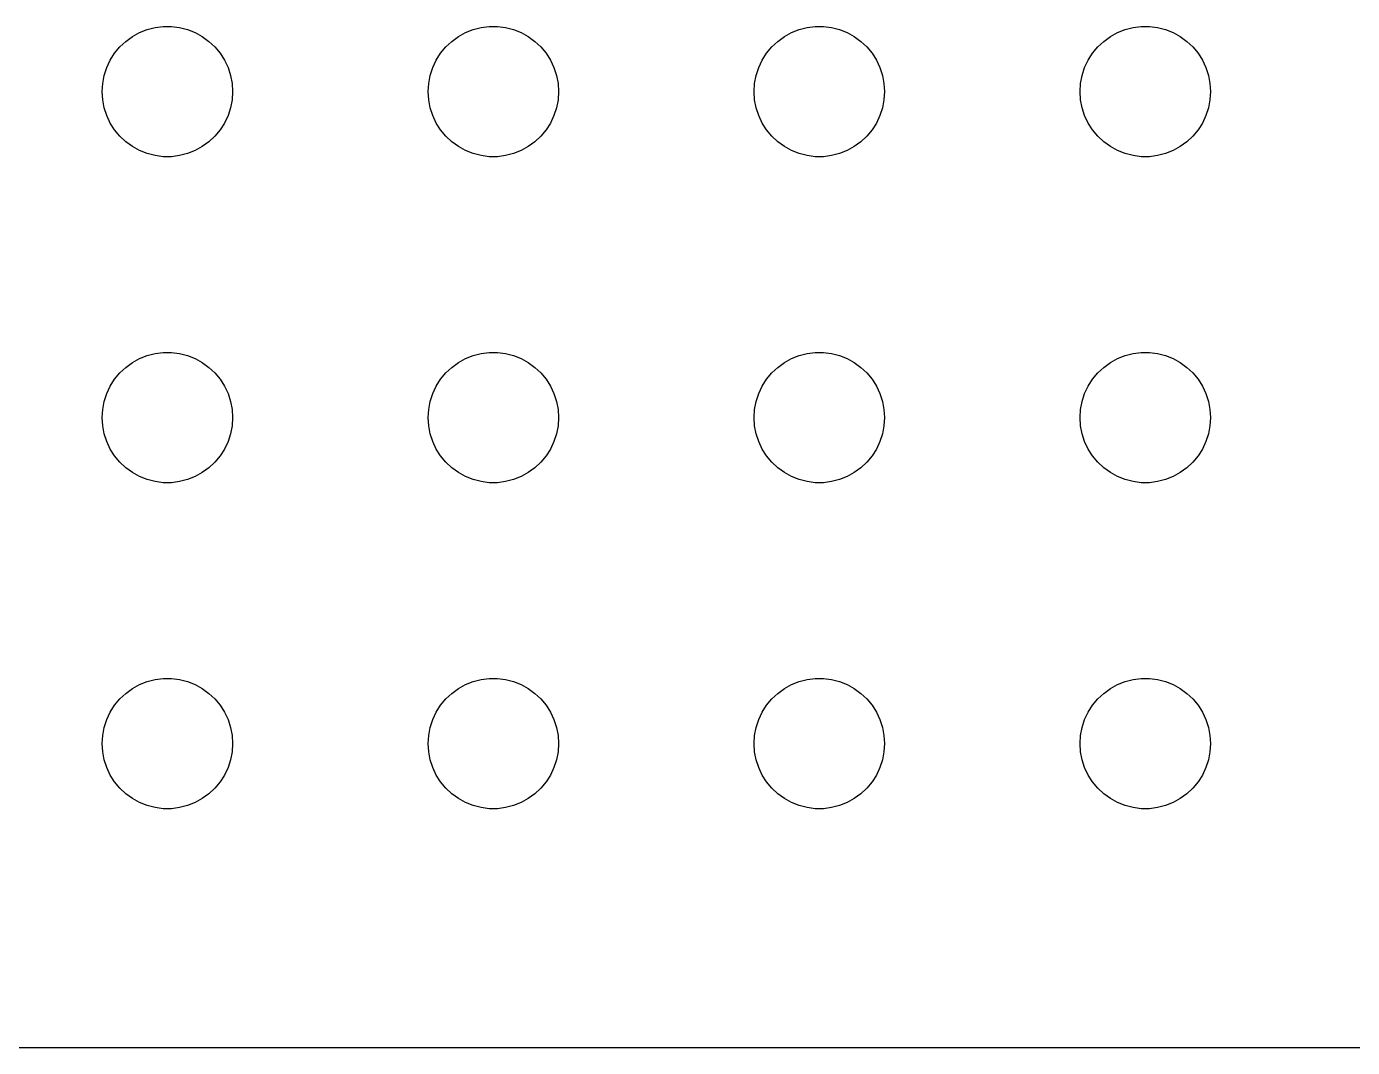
# Model space of a CAD drawing. Header units: metres. Extents: x -120 to 120, y -119 to 119.
# Drawn here: x 26.76 to 57.27, y -119.49 to -96 of the extents above; entities that cross this region are included whole.
import ezdxf

# ---------------------------------------------------------------- set-up
doc = ezdxf.new("R2010")
doc.units = ezdxf.units.M

msp = doc.modelspace()

# ---------------------------------------------------------------- linework, layer by layer
for p, q in [((29.3613, -96.1428), (29.5365, -96.0734)), ((29.5365, -96.0734), (29.7189, -96.0266)), ((29.7189, -96.0266), (29.9058, -96.003)), ((29.9058, -96.003), (30.0942, -96.003)), ((30.0942, -96.003), (30.2811, -96.0266)), ((30.2811, -96.0266), (30.4635, -96.0734)), ((30.4635, -96.0734), (30.6387, -96.1428)), ((36.8613, -96.1428), (37.0365, -96.0734)), ((37.0365, -96.0734), (37.2189, -96.0266)), ((37.2189, -96.0266), (37.4058, -96.003)), ((37.4058, -96.003), (37.5942, -96.003)), ((37.5942, -96.003), (37.7811, -96.0266)), ((37.7811, -96.0266), (37.9635, -96.0734)), ((37.9635, -96.0734), (38.1387, -96.1428)), ((44.3613, -96.1428), (44.5365, -96.0734)), ((44.5365, -96.0734), (44.7189, -96.0266)), ((44.7189, -96.0266), (44.9058, -96.003)), ((44.9058, -96.003), (45.0942, -96.003)), ((45.0942, -96.003), (45.2811, -96.0266)), ((45.2811, -96.0266), (45.4635, -96.0734)), ((45.4635, -96.0734), (45.6387, -96.1428)), ((51.8613, -96.1428), (52.0365, -96.0734)), ((52.0365, -96.0734), (52.2189, -96.0266)), ((52.2189, -96.0266), (52.4058, -96.003)), ((52.4058, -96.003), (52.5942, -96.003)), ((52.5942, -96.003), (52.7811, -96.0266)), ((52.7811, -96.0266), (52.9635, -96.0734)), ((52.9635, -96.0734), (53.1387, -96.1428)), ((28.9065, -96.4732), (29.0439, -96.3442)), ((29.0439, -96.3442), (29.1963, -96.2335)), ((29.1963, -96.2335), (29.3613, -96.1428)), ((30.6387, -96.1428), (30.8037, -96.2335)), ((30.8037, -96.2335), (30.9561, -96.3442)), ((30.9561, -96.3442), (31.0934, -96.4732)), ((36.4065, -96.4732), (36.5439, -96.3442)), ((36.5439, -96.3442), (36.6963, -96.2335)), ((36.6963, -96.2335), (36.8613, -96.1428)), ((38.1387, -96.1428), (38.3037, -96.2335)), ((38.3037, -96.2335), (38.4561, -96.3442)), ((38.4561, -96.3442), (38.5934, -96.4732)), ((43.9065, -96.4732), (44.0439, -96.3442)), ((44.0439, -96.3442), (44.1963, -96.2335)), ((44.1963, -96.2335), (44.3613, -96.1428)), ((45.6387, -96.1428), (45.8037, -96.2335)), ((45.8037, -96.2335), (45.9561, -96.3442)), ((45.9561, -96.3442), (46.0934, -96.4732)), ((51.4065, -96.4732), (51.5439, -96.3442)), ((51.5439, -96.3442), (51.6963, -96.2335)), ((51.6963, -96.2335), (51.8613, -96.1428)), ((53.1387, -96.1428), (53.3037, -96.2335)), ((53.3037, -96.2335), (53.4561, -96.3442)), ((53.4561, -96.3442), (53.5934, -96.4732)), ((28.6855, -96.7774), (28.7865, -96.6183)), ((28.7865, -96.6183), (28.9065, -96.4732)), ((31.0934, -96.4732), (31.2135, -96.6183)), ((31.2135, -96.6183), (31.3145, -96.7774)), ((36.1855, -96.7774), (36.2865, -96.6183)), ((36.2865, -96.6183), (36.4065, -96.4732)), ((38.5934, -96.4732), (38.7135, -96.6183)), ((38.7135, -96.6183), (38.8145, -96.7774)), ((43.6855, -96.7774), (43.7865, -96.6183)), ((43.7865, -96.6183), (43.9065, -96.4732)), ((46.0934, -96.4732), (46.2135, -96.6183)), ((46.2135, -96.6183), (46.3145, -96.7774)), ((51.1855, -96.7774), (51.2865, -96.6183)), ((51.2865, -96.6183), (51.4065, -96.4732)), ((53.5934, -96.4732), (53.7135, -96.6183)), ((53.7135, -96.6183), (53.8145, -96.7774)), ((28.5471, -97.127), (28.6053, -96.9478)), ((28.6053, -96.9478), (28.6855, -96.7774)), ((31.3145, -96.7774), (31.3947, -96.9478)), ((31.3947, -96.9478), (31.4529, -97.127)), ((36.0471, -97.127), (36.1053, -96.9478)), ((36.1053, -96.9478), (36.1855, -96.7774)), ((38.8145, -96.7774), (38.8947, -96.9478)), ((38.8947, -96.9478), (38.9529, -97.127)), ((43.5471, -97.127), (43.6053, -96.9478)), ((43.6053, -96.9478), (43.6855, -96.7774)), ((46.3145, -96.7774), (46.3947, -96.9478)), ((46.3947, -96.9478), (46.4529, -97.127)), ((51.0471, -97.127), (51.1053, -96.9478)), ((51.1053, -96.9478), (51.1855, -96.7774)), ((53.8145, -96.7774), (53.8947, -96.9478)), ((53.8947, -96.9478), (53.9529, -97.127)), ((28.5, -97.5), (28.5118, -97.312)), ((28.5118, -97.312), (28.5471, -97.127)), ((31.4529, -97.127), (31.4882, -97.312)), ((31.4882, -97.312), (31.5, -97.5)), ((36, -97.5), (36.0118, -97.312)), ((36.0118, -97.312), (36.0471, -97.127)), ((38.9529, -97.127), (38.9882, -97.312)), ((38.9882, -97.312), (39, -97.5)), ((43.5, -97.5), (43.5118, -97.312)), ((43.5118, -97.312), (43.5471, -97.127)), ((46.4529, -97.127), (46.4882, -97.312)), ((46.4882, -97.312), (46.5, -97.5)), ((51, -97.5), (51.0118, -97.312)), ((51.0118, -97.312), (51.0471, -97.127)), ((53.9529, -97.127), (53.9882, -97.312)), ((53.9882, -97.312), (54, -97.5)), ((28.5118, -97.688), (28.5, -97.5)), ((31.5, -97.5), (31.4882, -97.688)), ((36.0118, -97.688), (36, -97.5)), ((39, -97.5), (38.9882, -97.688)), ((43.5118, -97.688), (43.5, -97.5)), ((46.5, -97.5), (46.4882, -97.688)), ((51.0118, -97.688), (51, -97.5)), ((54, -97.5), (53.9882, -97.688)), ((28.5471, -97.873), (28.5118, -97.688)), ((28.6053, -98.0522), (28.5471, -97.873)), ((31.4529, -97.873), (31.3947, -98.0522)), ((31.4882, -97.688), (31.4529, -97.873)), ((36.0471, -97.873), (36.0118, -97.688)), ((36.1053, -98.0522), (36.0471, -97.873)), ((38.9529, -97.873), (38.8947, -98.0522)), ((38.9882, -97.688), (38.9529, -97.873)), ((43.5471, -97.873), (43.5118, -97.688)), ((43.6053, -98.0522), (43.5471, -97.873)), ((46.4529, -97.873), (46.3947, -98.0522)), ((46.4882, -97.688), (46.4529, -97.873)), ((51.0471, -97.873), (51.0118, -97.688)), ((51.1053, -98.0522), (51.0471, -97.873)), ((53.9529, -97.873), (53.8947, -98.0522)), ((53.9882, -97.688), (53.9529, -97.873)), ((28.6855, -98.2226), (28.6053, -98.0522)), ((28.7865, -98.3817), (28.6855, -98.2226)), ((31.3145, -98.2226), (31.2135, -98.3817)), ((31.3947, -98.0522), (31.3145, -98.2226)), ((36.1855, -98.2226), (36.1053, -98.0522)), ((36.2865, -98.3817), (36.1855, -98.2226)), ((38.8145, -98.2226), (38.7135, -98.3817)), ((38.8947, -98.0522), (38.8145, -98.2226)), ((43.6855, -98.2226), (43.6053, -98.0522)), ((43.7865, -98.3817), (43.6855, -98.2226)), ((46.3145, -98.2226), (46.2135, -98.3817)), ((46.3947, -98.0522), (46.3145, -98.2226)), ((51.1855, -98.2226), (51.1053, -98.0522)), ((51.2865, -98.3817), (51.1855, -98.2226)), ((53.8145, -98.2226), (53.7135, -98.3817)), ((53.8947, -98.0522), (53.8145, -98.2226)), ((28.9065, -98.5268), (28.7865, -98.3817)), ((29.0439, -98.6558), (28.9065, -98.5268)), ((31.0934, -98.5268), (30.9561, -98.6558)), ((31.2135, -98.3817), (31.0934, -98.5268)), ((36.4065, -98.5268), (36.2865, -98.3817)), ((36.5439, -98.6558), (36.4065, -98.5268)), ((38.5934, -98.5268), (38.4561, -98.6558)), ((38.7135, -98.3817), (38.5934, -98.5268)), ((43.9065, -98.5268), (43.7865, -98.3817)), ((44.0439, -98.6558), (43.9065, -98.5268)), ((46.0934, -98.5268), (45.9561, -98.6558)), ((46.2135, -98.3817), (46.0934, -98.5268)), ((51.4065, -98.5268), (51.2865, -98.3817)), ((51.5439, -98.6558), (51.4065, -98.5268)), ((53.5934, -98.5268), (53.4561, -98.6558)), ((53.7135, -98.3817), (53.5934, -98.5268)), ((29.1963, -98.7665), (29.0439, -98.6558)), ((29.3613, -98.8572), (29.1963, -98.7665)), ((30.8037, -98.7665), (30.6387, -98.8572)), ((30.9561, -98.6558), (30.8037, -98.7665)), ((36.6963, -98.7665), (36.5439, -98.6558)), ((36.8613, -98.8572), (36.6963, -98.7665)), ((38.3037, -98.7665), (38.1387, -98.8572)), ((38.4561, -98.6558), (38.3037, -98.7665)), ((44.1963, -98.7665), (44.0439, -98.6558)), ((44.3613, -98.8572), (44.1963, -98.7665)), ((45.8037, -98.7665), (45.6387, -98.8572)), ((45.9561, -98.6558), (45.8037, -98.7665)), ((51.6963, -98.7665), (51.5439, -98.6558)), ((51.8613, -98.8572), (51.6963, -98.7665)), ((53.3037, -98.7665), (53.1387, -98.8572)), ((53.4561, -98.6558), (53.3037, -98.7665)), ((29.5365, -98.9266), (29.3613, -98.8572)), ((29.7189, -98.9734), (29.5365, -98.9266)), ((29.9058, -98.997), (29.7189, -98.9734)), ((30.0942, -98.997), (29.9058, -98.997)), ((30.2811, -98.9734), (30.0942, -98.997)), ((30.4635, -98.9266), (30.2811, -98.9734)), ((30.6387, -98.8572), (30.4635, -98.9266)), ((37.0365, -98.9266), (36.8613, -98.8572)), ((37.2189, -98.9734), (37.0365, -98.9266)), ((37.4058, -98.997), (37.2189, -98.9734)), ((37.5942, -98.997), (37.4058, -98.997)), ((37.7811, -98.9734), (37.5942, -98.997)), ((37.9635, -98.9266), (37.7811, -98.9734)), ((38.1387, -98.8572), (37.9635, -98.9266)), ((44.5365, -98.9266), (44.3613, -98.8572)), ((44.7189, -98.9734), (44.5365, -98.9266)), ((44.9058, -98.997), (44.7189, -98.9734)), ((45.0942, -98.997), (44.9058, -98.997)), ((45.2811, -98.9734), (45.0942, -98.997)), ((45.4635, -98.9266), (45.2811, -98.9734)), ((45.6387, -98.8572), (45.4635, -98.9266)), ((52.0365, -98.9266), (51.8613, -98.8572)), ((52.2189, -98.9734), (52.0365, -98.9266)), ((52.4058, -98.997), (52.2189, -98.9734)), ((52.5942, -98.997), (52.4058, -98.997)), ((52.7811, -98.9734), (52.5942, -98.997)), ((52.9635, -98.9266), (52.7811, -98.9734)), ((53.1387, -98.8572), (52.9635, -98.9266)), ((29.1963, -103.734), (29.3613, -103.643)), ((29.3613, -103.643), (29.5365, -103.573)), ((29.5365, -103.573), (29.7189, -103.527)), ((29.7189, -103.527), (29.9058, -103.503)), ((29.9058, -103.503), (30.0942, -103.503)), ((30.0942, -103.503), (30.2811, -103.527)), ((30.2811, -103.527), (30.4635, -103.573)), ((30.4635, -103.573), (30.6387, -103.643)), ((30.6387, -103.643), (30.8037, -103.734)), ((36.6963, -103.734), (36.8613, -103.643)), ((36.8613, -103.643), (37.0365, -103.573)), ((37.0365, -103.573), (37.2189, -103.527)), ((37.2189, -103.527), (37.4058, -103.503)), ((37.4058, -103.503), (37.5942, -103.503)), ((37.5942, -103.503), (37.7811, -103.527)), ((37.7811, -103.527), (37.9635, -103.573)), ((37.9635, -103.573), (38.1387, -103.643)), ((38.1387, -103.643), (38.3037, -103.734)), ((44.1963, -103.734), (44.3613, -103.643)), ((44.3613, -103.643), (44.5365, -103.573)), ((44.5365, -103.573), (44.7189, -103.527)), ((44.7189, -103.527), (44.9058, -103.503)), ((44.9058, -103.503), (45.0942, -103.503)), ((45.0942, -103.503), (45.2811, -103.527)), ((45.2811, -103.527), (45.4635, -103.573)), ((45.4635, -103.573), (45.6387, -103.643)), ((45.6387, -103.643), (45.8037, -103.734)), ((51.6963, -103.734), (51.8613, -103.643)), ((51.8613, -103.643), (52.0365, -103.573)), ((52.0365, -103.573), (52.2189, -103.527)), ((52.2189, -103.527), (52.4058, -103.503)), ((52.4058, -103.503), (52.5942, -103.503)), ((52.5942, -103.503), (52.7811, -103.527)), ((52.7811, -103.527), (52.9635, -103.573)), ((52.9635, -103.573), (53.1387, -103.643)), ((53.1387, -103.643), (53.3037, -103.734)), ((28.7865, -104.118), (28.9065, -103.973)), ((28.9065, -103.973), (29.0439, -103.844)), ((29.0439, -103.844), (29.1963, -103.734)), ((30.8037, -103.734), (30.9561, -103.844)), ((30.9561, -103.844), (31.0934, -103.973)), ((31.0934, -103.973), (31.2135, -104.118)), ((36.2865, -104.118), (36.4065, -103.973)), ((36.4065, -103.973), (36.5439, -103.844)), ((36.5439, -103.844), (36.6963, -103.734)), ((38.3037, -103.734), (38.4561, -103.844)), ((38.4561, -103.844), (38.5934, -103.973)), ((38.5934, -103.973), (38.7135, -104.118)), ((43.7865, -104.118), (43.9065, -103.973)), ((43.9065, -103.973), (44.0439, -103.844)), ((44.0439, -103.844), (44.1963, -103.734)), ((45.8037, -103.734), (45.9561, -103.844)), ((45.9561, -103.844), (46.0934, -103.973)), ((46.0934, -103.973), (46.2135, -104.118)), ((51.2865, -104.118), (51.4065, -103.973)), ((51.4065, -103.973), (51.5439, -103.844)), ((51.5439, -103.844), (51.6963, -103.734)), ((53.3037, -103.734), (53.4561, -103.844)), ((53.4561, -103.844), (53.5934, -103.973)), ((53.5934, -103.973), (53.7135, -104.118)), ((28.6053, -104.448), (28.6855, -104.277)), ((28.6855, -104.277), (28.7865, -104.118)), ((31.2135, -104.118), (31.3145, -104.277)), ((31.3145, -104.277), (31.3947, -104.448)), ((36.1053, -104.448), (36.1855, -104.277)), ((36.1855, -104.277), (36.2865, -104.118)), ((38.7135, -104.118), (38.8145, -104.277)), ((38.8145, -104.277), (38.8947, -104.448)), ((43.6053, -104.448), (43.6855, -104.277)), ((43.6855, -104.277), (43.7865, -104.118)), ((46.2135, -104.118), (46.3145, -104.277)), ((46.3145, -104.277), (46.3947, -104.448)), ((51.1053, -104.448), (51.1855, -104.277)), ((51.1855, -104.277), (51.2865, -104.118)), ((53.7135, -104.118), (53.8145, -104.277)), ((53.8145, -104.277), (53.8947, -104.448)), ((28.5118, -104.812), (28.5471, -104.627)), ((28.5471, -104.627), (28.6053, -104.448)), ((31.3947, -104.448), (31.4529, -104.627)), ((31.4529, -104.627), (31.4882, -104.812)), ((36.0118, -104.812), (36.0471, -104.627)), ((36.0471, -104.627), (36.1053, -104.448)), ((38.8947, -104.448), (38.9529, -104.627)), ((38.9529, -104.627), (38.9882, -104.812)), ((43.5118, -104.812), (43.5471, -104.627)), ((43.5471, -104.627), (43.6053, -104.448)), ((46.3947, -104.448), (46.4529, -104.627)), ((46.4529, -104.627), (46.4882, -104.812)), ((51.0118, -104.812), (51.0471, -104.627)), ((51.0471, -104.627), (51.1053, -104.448)), ((53.8947, -104.448), (53.9529, -104.627)), ((53.9529, -104.627), (53.9882, -104.812)), ((28.5, -105), (28.5118, -104.812)), ((31.4882, -104.812), (31.5, -105)), ((36, -105), (36.0118, -104.812)), ((38.9882, -104.812), (39, -105)), ((43.5, -105), (43.5118, -104.812)), ((46.4882, -104.812), (46.5, -105)), ((51, -105), (51.0118, -104.812)), ((53.9882, -104.812), (54, -105)), ((28.5118, -105.188), (28.5, -105)), ((28.5471, -105.373), (28.5118, -105.188)), ((31.4882, -105.188), (31.4529, -105.373)), ((31.5, -105), (31.4882, -105.188)), ((36.0118, -105.188), (36, -105)), ((36.0471, -105.373), (36.0118, -105.188)), ((38.9882, -105.188), (38.9529, -105.373)), ((39, -105), (38.9882, -105.188)), ((43.5118, -105.188), (43.5, -105)), ((43.5471, -105.373), (43.5118, -105.188)), ((46.4882, -105.188), (46.4529, -105.373)), ((46.5, -105), (46.4882, -105.188)), ((51.0118, -105.188), (51, -105)), ((51.0471, -105.373), (51.0118, -105.188)), ((53.9882, -105.188), (53.9529, -105.373)), ((54, -105), (53.9882, -105.188)), ((28.6053, -105.552), (28.5471, -105.373)), ((28.6855, -105.723), (28.6053, -105.552)), ((31.3947, -105.552), (31.3145, -105.723)), ((31.4529, -105.373), (31.3947, -105.552)), ((36.1053, -105.552), (36.0471, -105.373)), ((36.1855, -105.723), (36.1053, -105.552)), ((38.8947, -105.552), (38.8145, -105.723)), ((38.9529, -105.373), (38.8947, -105.552)), ((43.6053, -105.552), (43.5471, -105.373)), ((43.6855, -105.723), (43.6053, -105.552)), ((46.3947, -105.552), (46.3145, -105.723)), ((46.4529, -105.373), (46.3947, -105.552)), ((51.1053, -105.552), (51.0471, -105.373)), ((51.1855, -105.723), (51.1053, -105.552)), ((53.8947, -105.552), (53.8145, -105.723)), ((53.9529, -105.373), (53.8947, -105.552)), ((28.7865, -105.882), (28.6855, -105.723)), ((31.3145, -105.723), (31.2135, -105.882)), ((36.2865, -105.882), (36.1855, -105.723)), ((38.8145, -105.723), (38.7135, -105.882)), ((43.7865, -105.882), (43.6855, -105.723)), ((46.3145, -105.723), (46.2135, -105.882)), ((51.2865, -105.882), (51.1855, -105.723)), ((53.8145, -105.723), (53.7135, -105.882)), ((28.9065, -106.027), (28.7865, -105.882)), ((29.0439, -106.156), (28.9065, -106.027)), ((29.1963, -106.266), (29.0439, -106.156)), ((30.9561, -106.156), (30.8037, -106.266)), ((31.0934, -106.027), (30.9561, -106.156)), ((31.2135, -105.882), (31.0934, -106.027)), ((36.4065, -106.027), (36.2865, -105.882)), ((36.5439, -106.156), (36.4065, -106.027)), ((36.6963, -106.266), (36.5439, -106.156)), ((38.4561, -106.156), (38.3037, -106.266)), ((38.5934, -106.027), (38.4561, -106.156)), ((38.7135, -105.882), (38.5934, -106.027)), ((43.9065, -106.027), (43.7865, -105.882)), ((44.0439, -106.156), (43.9065, -106.027)), ((44.1963, -106.266), (44.0439, -106.156)), ((45.9561, -106.156), (45.8037, -106.266)), ((46.0934, -106.027), (45.9561, -106.156)), ((46.2135, -105.882), (46.0934, -106.027)), ((51.4065, -106.027), (51.2865, -105.882)), ((51.5439, -106.156), (51.4065, -106.027)), ((51.6963, -106.266), (51.5439, -106.156)), ((53.4561, -106.156), (53.3037, -106.266)), ((53.5934, -106.027), (53.4561, -106.156)), ((53.7135, -105.882), (53.5934, -106.027)), ((29.3613, -106.357), (29.1963, -106.266)), ((29.5365, -106.427), (29.3613, -106.357)), ((29.7189, -106.473), (29.5365, -106.427)), ((29.9058, -106.497), (29.7189, -106.473)), ((30.2811, -106.473), (30.0942, -106.497)), ((30.4635, -106.427), (30.2811, -106.473)), ((30.6387, -106.357), (30.4635, -106.427)), ((30.8037, -106.266), (30.6387, -106.357)), ((36.8613, -106.357), (36.6963, -106.266)), ((37.0365, -106.427), (36.8613, -106.357)), ((37.2189, -106.473), (37.0365, -106.427)), ((37.4058, -106.497), (37.2189, -106.473)), ((37.7811, -106.473), (37.5942, -106.497)), ((37.9635, -106.427), (37.7811, -106.473)), ((38.1387, -106.357), (37.9635, -106.427)), ((38.3037, -106.266), (38.1387, -106.357)), ((44.3613, -106.357), (44.1963, -106.266)), ((44.5365, -106.427), (44.3613, -106.357)), ((44.7189, -106.473), (44.5365, -106.427)), ((44.9058, -106.497), (44.7189, -106.473)), ((45.2811, -106.473), (45.0942, -106.497)), ((45.4635, -106.427), (45.2811, -106.473)), ((45.6387, -106.357), (45.4635, -106.427)), ((45.8037, -106.266), (45.6387, -106.357)), ((51.8613, -106.357), (51.6963, -106.266)), ((52.0365, -106.427), (51.8613, -106.357)), ((52.2189, -106.473), (52.0365, -106.427)), ((52.4058, -106.497), (52.2189, -106.473)), ((52.7811, -106.473), (52.5942, -106.497)), ((52.9635, -106.427), (52.7811, -106.473)), ((53.1387, -106.357), (52.9635, -106.427)), ((53.3037, -106.266), (53.1387, -106.357)), ((30.0942, -106.497), (29.9058, -106.497)), ((37.5942, -106.497), (37.4058, -106.497)), ((45.0942, -106.497), (44.9058, -106.497)), ((52.5942, -106.497), (52.4058, -106.497)), ((29.5365, -111.073), (29.7189, -111.027)), ((29.7189, -111.027), (29.9058, -111.003)), ((29.9058, -111.003), (30.0942, -111.003)), ((30.0942, -111.003), (30.2811, -111.027)), ((30.2811, -111.027), (30.4635, -111.073)), ((37.0365, -111.073), (37.2189, -111.027)), ((37.2189, -111.027), (37.4058, -111.003)), ((37.4058, -111.003), (37.5942, -111.003)), ((37.5942, -111.003), (37.7811, -111.027)), ((37.7811, -111.027), (37.9635, -111.073)), ((44.5365, -111.073), (44.7189, -111.027)), ((44.7189, -111.027), (44.9058, -111.003)), ((44.9058, -111.003), (45.0942, -111.003)), ((45.0942, -111.003), (45.2811, -111.027)), ((45.2811, -111.027), (45.4635, -111.073)), ((52.0365, -111.073), (52.2189, -111.027)), ((52.2189, -111.027), (52.4058, -111.003)), ((52.4058, -111.003), (52.5942, -111.003)), ((52.5942, -111.003), (52.7811, -111.027)), ((52.7811, -111.027), (52.9635, -111.073)), ((28.9065, -111.473), (29.0439, -111.344)), ((29.0439, -111.344), (29.1963, -111.234)), ((29.1963, -111.234), (29.3613, -111.143)), ((29.3613, -111.143), (29.5365, -111.073)), ((30.4635, -111.073), (30.6387, -111.143)), ((30.6387, -111.143), (30.8037, -111.234)), ((30.8037, -111.234), (30.9561, -111.344)), ((30.9561, -111.344), (31.0934, -111.473)), ((36.4065, -111.473), (36.5439, -111.344)), ((36.5439, -111.344), (36.6963, -111.234)), ((36.6963, -111.234), (36.8613, -111.143)), ((36.8613, -111.143), (37.0365, -111.073)), ((37.9635, -111.073), (38.1387, -111.143)), ((38.1387, -111.143), (38.3037, -111.234)), ((38.3037, -111.234), (38.4561, -111.344)), ((38.4561, -111.344), (38.5934, -111.473)), ((43.9065, -111.473), (44.0439, -111.344)), ((44.0439, -111.344), (44.1963, -111.234)), ((44.1963, -111.234), (44.3613, -111.143)), ((44.3613, -111.143), (44.5365, -111.073)), ((45.4635, -111.073), (45.6387, -111.143)), ((45.6387, -111.143), (45.8037, -111.234)), ((45.8037, -111.234), (45.9561, -111.344)), ((45.9561, -111.344), (46.0934, -111.473)), ((51.4065, -111.473), (51.5439, -111.344)), ((51.5439, -111.344), (51.6963, -111.234)), ((51.6963, -111.234), (51.8613, -111.143)), ((51.8613, -111.143), (52.0365, -111.073)), ((52.9635, -111.073), (53.1387, -111.143)), ((53.1387, -111.143), (53.3037, -111.234)), ((53.3037, -111.234), (53.4561, -111.344)), ((53.4561, -111.344), (53.5934, -111.473)), ((28.6855, -111.777), (28.7865, -111.618)), ((28.7865, -111.618), (28.9065, -111.473)), ((31.0934, -111.473), (31.2135, -111.618)), ((31.2135, -111.618), (31.3145, -111.777)), ((36.1855, -111.777), (36.2865, -111.618)), ((36.2865, -111.618), (36.4065, -111.473)), ((38.5934, -111.473), (38.7135, -111.618)), ((38.7135, -111.618), (38.8145, -111.777)), ((43.6855, -111.777), (43.7865, -111.618)), ((43.7865, -111.618), (43.9065, -111.473)), ((46.0934, -111.473), (46.2135, -111.618)), ((46.2135, -111.618), (46.3145, -111.777)), ((51.1855, -111.777), (51.2865, -111.618)), ((51.2865, -111.618), (51.4065, -111.473)), ((53.5934, -111.473), (53.7135, -111.618)), ((53.7135, -111.618), (53.8145, -111.777)), ((28.5471, -112.127), (28.6053, -111.948)), ((28.6053, -111.948), (28.6855, -111.777)), ((31.3145, -111.777), (31.3947, -111.948)), ((31.3947, -111.948), (31.4529, -112.127)), ((36.0471, -112.127), (36.1053, -111.948)), ((36.1053, -111.948), (36.1855, -111.777)), ((38.8145, -111.777), (38.8947, -111.948)), ((38.8947, -111.948), (38.9529, -112.127)), ((43.5471, -112.127), (43.6053, -111.948)), ((43.6053, -111.948), (43.6855, -111.777)), ((46.3145, -111.777), (46.3947, -111.948)), ((46.3947, -111.948), (46.4529, -112.127)), ((51.0471, -112.127), (51.1053, -111.948)), ((51.1053, -111.948), (51.1855, -111.777)), ((53.8145, -111.777), (53.8947, -111.948)), ((53.8947, -111.948), (53.9529, -112.127)), ((28.5118, -112.312), (28.5471, -112.127)), ((31.4529, -112.127), (31.4882, -112.312)), ((36.0118, -112.312), (36.0471, -112.127)), ((38.9529, -112.127), (38.9882, -112.312)), ((43.5118, -112.312), (43.5471, -112.127)), ((46.4529, -112.127), (46.4882, -112.312)), ((51.0118, -112.312), (51.0471, -112.127)), ((53.9529, -112.127), (53.9882, -112.312)), ((28.5, -112.5), (28.5118, -112.312)), ((28.5118, -112.688), (28.5, -112.5)), ((31.4882, -112.312), (31.5, -112.5)), ((31.5, -112.5), (31.4882, -112.688)), ((36, -112.5), (36.0118, -112.312)), ((36.0118, -112.688), (36, -112.5)), ((38.9882, -112.312), (39, -112.5)), ((39, -112.5), (38.9882, -112.688)), ((43.5, -112.5), (43.5118, -112.312)), ((43.5118, -112.688), (43.5, -112.5)), ((46.4882, -112.312), (46.5, -112.5)), ((46.5, -112.5), (46.4882, -112.688)), ((51, -112.5), (51.0118, -112.312)), ((51.0118, -112.688), (51, -112.5)), ((53.9882, -112.312), (54, -112.5)), ((54, -112.5), (53.9882, -112.688)), ((28.5471, -112.873), (28.5118, -112.688)), ((28.6053, -113.052), (28.5471, -112.873)), ((31.4529, -112.873), (31.3947, -113.052)), ((31.4882, -112.688), (31.4529, -112.873)), ((36.0471, -112.873), (36.0118, -112.688)), ((36.1053, -113.052), (36.0471, -112.873)), ((38.9529, -112.873), (38.8947, -113.052)), ((38.9882, -112.688), (38.9529, -112.873)), ((43.5471, -112.873), (43.5118, -112.688)), ((43.6053, -113.052), (43.5471, -112.873)), ((46.4529, -112.873), (46.3947, -113.052)), ((46.4882, -112.688), (46.4529, -112.873)), ((51.0471, -112.873), (51.0118, -112.688)), ((51.1053, -113.052), (51.0471, -112.873)), ((53.9529, -112.873), (53.8947, -113.052)), ((53.9882, -112.688), (53.9529, -112.873)), ((28.6855, -113.223), (28.6053, -113.052)), ((31.3947, -113.052), (31.3145, -113.223)), ((36.1855, -113.223), (36.1053, -113.052)), ((38.8947, -113.052), (38.8145, -113.223)), ((43.6855, -113.223), (43.6053, -113.052)), ((46.3947, -113.052), (46.3145, -113.223)), ((51.1855, -113.223), (51.1053, -113.052)), ((53.8947, -113.052), (53.8145, -113.223)), ((28.7865, -113.382), (28.6855, -113.223)), ((28.9065, -113.527), (28.7865, -113.382)), ((31.2135, -113.382), (31.0934, -113.527)), ((31.3145, -113.223), (31.2135, -113.382)), ((36.2865, -113.382), (36.1855, -113.223)), ((36.4065, -113.527), (36.2865, -113.382)), ((38.7135, -113.382), (38.5934, -113.527)), ((38.8145, -113.223), (38.7135, -113.382)), ((43.7865, -113.382), (43.6855, -113.223)), ((43.9065, -113.527), (43.7865, -113.382)), ((46.2135, -113.382), (46.0934, -113.527)), ((46.3145, -113.223), (46.2135, -113.382)), ((51.2865, -113.382), (51.1855, -113.223)), ((51.4065, -113.527), (51.2865, -113.382)), ((53.7135, -113.382), (53.5934, -113.527)), ((53.8145, -113.223), (53.7135, -113.382)), ((29.0439, -113.656), (28.9065, -113.527)), ((29.1963, -113.766), (29.0439, -113.656)), ((29.3613, -113.857), (29.1963, -113.766)), ((30.8037, -113.766), (30.6387, -113.857)), ((30.9561, -113.656), (30.8037, -113.766)), ((31.0934, -113.527), (30.9561, -113.656)), ((36.5439, -113.656), (36.4065, -113.527)), ((36.6963, -113.766), (36.5439, -113.656)), ((36.8613, -113.857), (36.6963, -113.766)), ((38.3037, -113.766), (38.1387, -113.857)), ((38.4561, -113.656), (38.3037, -113.766)), ((38.5934, -113.527), (38.4561, -113.656)), ((44.0439, -113.656), (43.9065, -113.527)), ((44.1963, -113.766), (44.0439, -113.656)), ((44.3613, -113.857), (44.1963, -113.766)), ((45.8037, -113.766), (45.6387, -113.857)), ((45.9561, -113.656), (45.8037, -113.766)), ((46.0934, -113.527), (45.9561, -113.656)), ((51.5439, -113.656), (51.4065, -113.527)), ((51.6963, -113.766), (51.5439, -113.656)), ((51.8613, -113.857), (51.6963, -113.766)), ((53.3037, -113.766), (53.1387, -113.857)), ((53.4561, -113.656), (53.3037, -113.766)), ((53.5934, -113.527), (53.4561, -113.656)), ((29.5365, -113.927), (29.3613, -113.857)), ((29.7189, -113.973), (29.5365, -113.927)), ((29.9058, -113.997), (29.7189, -113.973)), ((30.0942, -113.997), (29.9058, -113.997)), ((30.2811, -113.973), (30.0942, -113.997)), ((30.4635, -113.927), (30.2811, -113.973)), ((30.6387, -113.857), (30.4635, -113.927)), ((37.0365, -113.927), (36.8613, -113.857)), ((37.2189, -113.973), (37.0365, -113.927)), ((37.4058, -113.997), (37.2189, -113.973)), ((37.5942, -113.997), (37.4058, -113.997)), ((37.7811, -113.973), (37.5942, -113.997)), ((37.9635, -113.927), (37.7811, -113.973)), ((38.1387, -113.857), (37.9635, -113.927)), ((44.5365, -113.927), (44.3613, -113.857)), ((44.7189, -113.973), (44.5365, -113.927)), ((44.9058, -113.997), (44.7189, -113.973)), ((45.0942, -113.997), (44.9058, -113.997)), ((45.2811, -113.973), (45.0942, -113.997)), ((45.4635, -113.927), (45.2811, -113.973)), ((45.6387, -113.857), (45.4635, -113.927)), ((52.0365, -113.927), (51.8613, -113.857)), ((52.2189, -113.973), (52.0365, -113.927)), ((52.4058, -113.997), (52.2189, -113.973)), ((52.5942, -113.997), (52.4058, -113.997)), ((52.7811, -113.973), (52.5942, -113.997)), ((52.9635, -113.927), (52.7811, -113.973)), ((53.1387, -113.857), (52.9635, -113.927)), ((-114.814, -119.49), (114.814, -119.49))]:
    msp.add_line(p, q)

doc.saveas('drawing.dxf')
